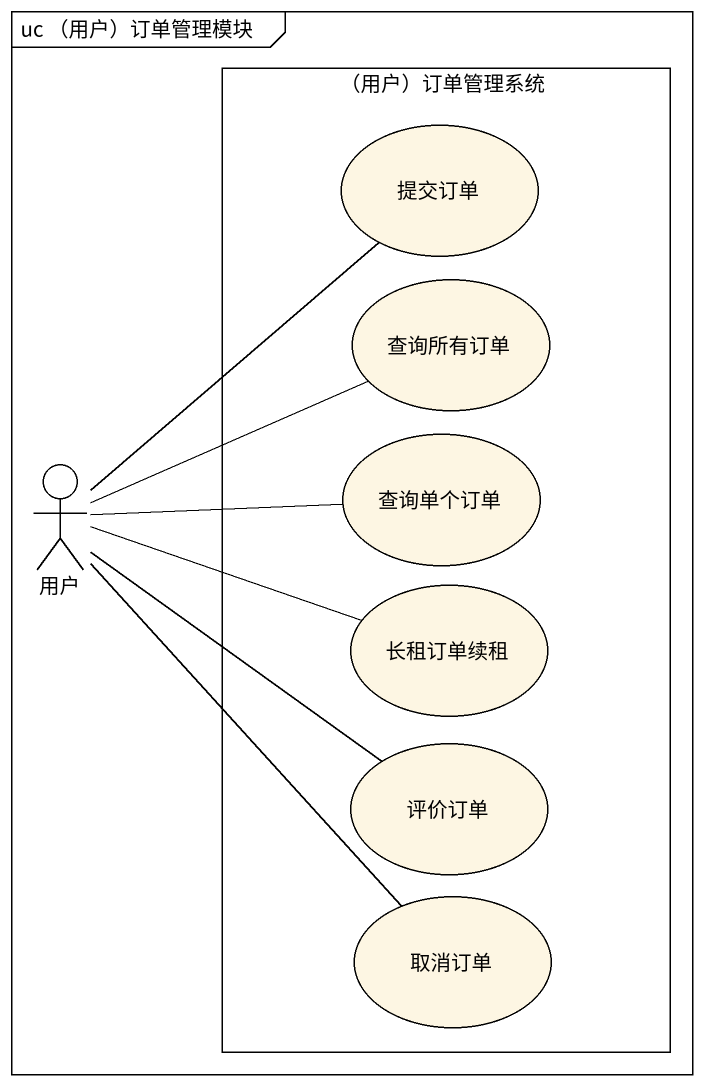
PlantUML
@startuml
mainframe uc （用户）订单管理模块
rectangle "（用户）订单管理系统" as 用户_订单管理系统 {
  usecase 提交订单
  usecase 查询所有订单
  usecase 查询单个订单
  usecase 长租订单续租
  usecase 评价订单
  usecase 取消订单
}
actor 用户
用户 -up- 提交订单
用户 -right- 查询所有订单
用户 -right- 查询单个订单
用户 -right- 长租订单续租
用户 -- 评价订单
用户 -- 取消订单
@enduml
